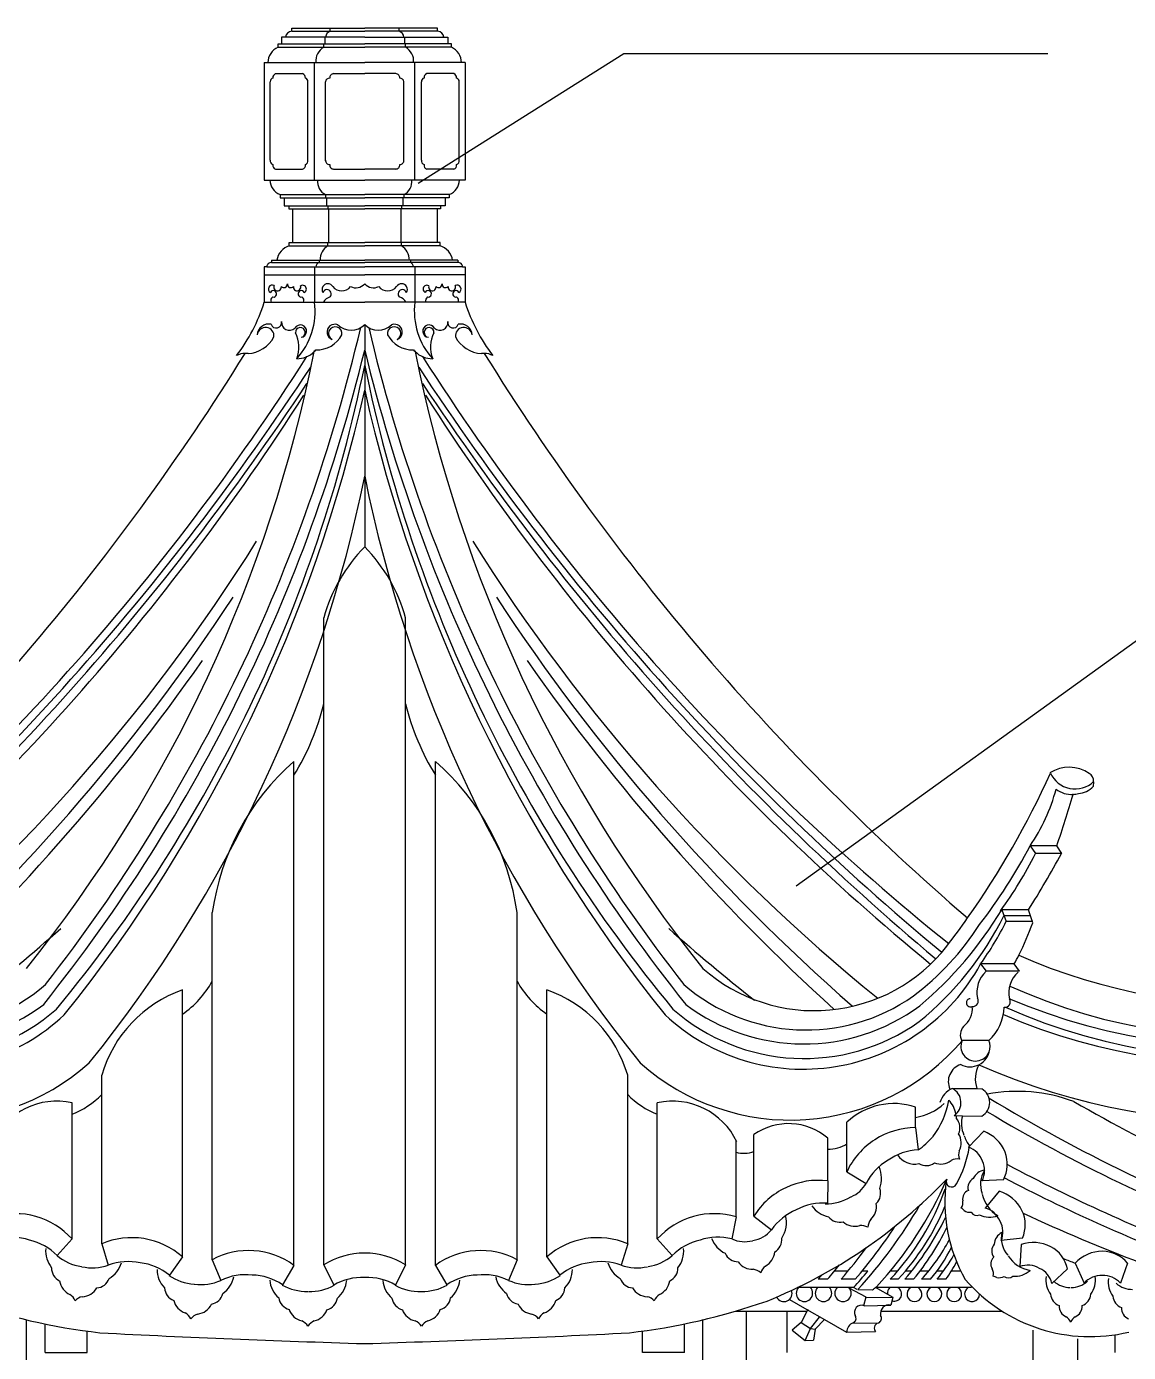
# Model space of a CAD drawing. Extents: x 1035948 to 1665131, y -158296 to 142149.
# Drawn here: x 1146255 to 1148682, y -73620 to -70702 of the extents above; entities that cross this region are included whole.
import ezdxf

# ---------------------------------------------------------------- set-up
doc = ezdxf.new("R2010")
doc.units = 0
doc.header["$LTSCALE"] = 200
doc.header["$MEASUREMENT"] = 0
doc.layers.get('0').update_dxf_attribs({"linetype": 'CONTINUOUS'})
for name, color, linetype in [('AXIS', 3, 'CONTINUOUS'), ('LL', 11, 'CONTINUOUS'), ('ROOF', 4, 'CONTINUOUS'), ('STAIR', 2, 'CONTINUOUS'), ('WALL1', 2, 'CONTINUOUS'), ('WINDOW', 2, 'CONTINUOUS')]:
    doc.layers.add(name, color=color, linetype=linetype)

msp = doc.modelspace()

# ---------------------------------------------------------------- linework, layer by layer
at = {"color": 6}
for p, q in [((1146839.41915, -70712.01976), (1147000.07429, -70712.01976)), ((1147160.72942, -70712.01976), (1147000.07429, -70712.01976)), ((1146809.23822, -70747.18589), (1147000.07429, -70747.18589)), ((1146912.50986, -70725.42216), (1146825.7725, -70725.42216)), ((1147000.07429, -70725.42216), (1146913.9392, -70725.42216)), ((1147000.07429, -70725.42216), (1147086.20938, -70725.42216)), ((1147190.91036, -70747.18589), (1147000.07429, -70747.18589)), ((1147087.63872, -70725.42216), (1147174.37608, -70725.42216)), ((1146803.85628, -70805.4062), (1146863.39842, -70805.4062)), ((1146931.60104, -70805.4062), (1147000.07429, -70805.4062)), ((1147068.54754, -70805.4062), (1147000.07429, -70805.4062)), ((1147196.2923, -70805.4062), (1147136.75016, -70805.4062)), ((1146792.04736, -70995.50702), (1146792.04736, -70823.31957)), ((1146875.20734, -70995.50702), (1146875.20734, -70823.31957)), ((1146913.86577, -70997.44647), (1146913.86577, -70823.31957)), ((1147086.28281, -70997.44647), (1147086.28281, -70823.31957)), ((1147124.94124, -70995.50702), (1147124.94124, -70823.31957)), ((1147208.10122, -70995.50702), (1147208.10122, -70823.31957)), ((1146803.85628, -71015.35984), (1146863.39842, -71015.35984)), ((1146931.60104, -71015.35984), (1147000.07429, -71015.35984)), ((1147068.54754, -71015.35984), (1147000.07429, -71015.35984)), ((1147196.2923, -71015.35984), (1147136.75016, -71015.35984)), ((1146813.76853, -71071.42574), (1146914.04497, -71071.42574)), ((1146832.88651, -71096.3393), (1146916.00007, -71096.3393)), ((1146914.04497, -71071.42574), (1147000.07429, -71071.42574)), ((1146919.09999, -71096.3393), (1147000.07429, -71096.3393)), ((1147086.10361, -71071.42574), (1147000.07429, -71071.42574)), ((1147081.04858, -71096.3393), (1147000.07429, -71096.3393)), ((1147167.26206, -71096.3393), (1147084.14851, -71096.3393)), ((1147186.38005, -71071.42574), (1147086.10361, -71071.42574)), ((1146834.05724, -71184.19794), (1146919.20269, -71184.19794)), ((1146919.20269, -71184.19794), (1147000.07429, -71184.19794)), ((1147080.94588, -71184.19794), (1147000.07429, -71184.19794)), ((1147166.09134, -71184.19794), (1147080.94588, -71184.19794)), ((1146795.05805, -71221.05017), (1147000.07429, -71221.05017)), ((1147205.09052, -71221.05017), (1147000.07429, -71221.05017)), ((1146779.05729, -71248.36383), (1147000.07429, -71248.36383)), ((1147221.09129, -71248.36383), (1147000.07429, -71248.36383)), ((1147000.07429, -71357.38448), (1147000.07429, -71847.03911)), ((1147000.07429, -71357.38448), (1147000.07429, -71847.03911)), ((1147000.07429, -71357.38448), (1147000.07429, -71847.03911)), ((1147000.07429, -71357.38448), (1147000.07429, -71847.03911))]:
    msp.add_line(p, q, dxfattribs=at)
at = {"color": 7}
for p, q in [((1146816.79946, -70740.08851), (1146910.33805, -70740.08851)), ((1146912.50986, -70740.08851), (1147000.07429, -70740.08851)), ((1147087.63872, -70740.08851), (1147000.07429, -70740.08851)), ((1147183.34912, -70740.08851), (1147089.81053, -70740.08851)), ((1146786.86658, -70781.10622), (1146889.56579, -70781.10622)), ((1146892.63257, -70781.10622), (1147000.07429, -70781.10622)), ((1147107.51601, -70781.10622), (1147000.07429, -70781.10622)), ((1147213.282, -70781.10622), (1147110.58279, -70781.10622)), ((1146784.59777, -71230.65224), (1146889.56579, -71230.65224)), ((1146892.71891, -71230.65224), (1147000.07429, -71230.65224)), ((1147107.42966, -71230.65224), (1147000.07429, -71230.65224)), ((1147215.55081, -71230.65224), (1147110.58279, -71230.65224))]:
    msp.add_line(p, q, dxfattribs=at)
for p, q in [((1147117.71184, -71046.44939), (1147570.49834, -70761.03821)), ((1147570.49834, -70761.03821), (1148503.93486, -70761.03821)), ((1146791.39688, -71039.65982), (1146889.56579, -71039.65982)), ((1146896.33938, -71039.65982), (1147000.07429, -71039.65982)), ((1147103.8092, -71039.65982), (1147000.07429, -71039.65982)), ((1147208.75169, -71039.65982), (1147110.58279, -71039.65982)), ((1146822.8794, -71078.52312), (1146914.04497, -71078.52312)), ((1146847.92565, -71078.52312), (1146914.04497, -71078.52312)), ((1146916.00007, -71078.52312), (1147000.07429, -71078.52312)), ((1146916.00007, -71078.52312), (1147000.07429, -71078.52312)), ((1147084.14851, -71078.52312), (1147000.07429, -71078.52312)), ((1147084.14851, -71078.52312), (1147000.07429, -71078.52312)), ((1147152.22293, -71078.52312), (1147086.10361, -71078.52312)), ((1147177.26918, -71078.52312), (1147086.10361, -71078.52312)), ((1146840.74441, -71102.8231), (1146919.09999, -71102.8231)), ((1146920.3883, -71102.8231), (1147000.07429, -71102.8231)), ((1147079.76028, -71102.8231), (1147000.07429, -71102.8231)), ((1147159.40417, -71102.8231), (1147081.04858, -71102.8231)), ((1146840.74441, -71177.10056), (1146919.20269, -71177.10056)), ((1146920.3883, -71177.10056), (1147000.07429, -71177.10056)), ((1147079.76028, -71177.10056), (1147000.07429, -71177.10056)), ((1147159.40417, -71177.10056), (1147080.94588, -71177.10056)), ((1146806.41397, -71215.96386), (1146899.52783, -71215.96386)), ((1146901.66443, -71215.96386), (1147000.07429, -71215.96386)), ((1147098.48415, -71215.96386), (1147000.07429, -71215.96386)), ((1147193.73461, -71215.96386), (1147100.62075, -71215.96386)), ((1146779.05729, -71308.61681), (1147000.07429, -71308.61681)), ((1147221.09129, -71308.61681), (1147000.07429, -71308.61681)), ((1147950.44985, -72593.38881), (1149173.12631, -71711.3228)), ((1146910.07435, -73427.64304), (1146910.07435, -72003.21664)), ((1147090.07422, -73427.64304), (1147090.07422, -72003.21664)), ((1146844.13784, -73428.59564), (1146844.13784, -72319.423)), ((1147156.01074, -73428.59564), (1147156.01074, -72319.423)), ((1146664.57007, -73416.13082), (1146664.57007, -72651.95719)), ((1147335.5785, -73416.13082), (1147335.5785, -72651.95719)), ((1148356.25017, -72765.09368), (1148368.18596, -72781.28163)), ((1146598.73394, -73409.93503), (1146598.73394, -72822.30226)), ((1147401.41464, -73409.93503), (1147401.41464, -72822.30226)), ((1146421.02375, -73381.31617), (1146421.02375, -73010.11141)), ((1147579.12483, -73381.31617), (1147579.12483, -73010.11141)), ((1146355.77435, -73370.53545), (1146355.77435, -73070.71728)), ((1147644.37422, -73370.53545), (1147644.37422, -73070.71728)), ((1148213.15285, -73125.40585), (1148213.15285, -73080.07943)), ((1148061.68469, -73222.65475), (1148061.68469, -73113.52688)), ((1147857.18366, -73320.00339), (1147857.18366, -73140.86279)), ((1148213.15285, -73125.40585), (1148218.66152, -73174.4439)), ((1148363.14931, -73133.19693), (1148329.61269, -73168.23703)), ((1147817.68739, -73321.92989), (1147817.68739, -73152.89364)), ((1148019.73709, -73242.69664), (1148019.73709, -73148.83445)), ((1148061.68469, -73222.65475), (1148103.98063, -73248.07384)), ((1148019.73709, -73242.69664), (1148018.99813, -73292.03759)), ((1148406.60702, -73240.44253), (1148359.62371, -73242.2987)), ((1148397.22269, -73264.99782), (1148366.32054, -73302.38192)), ((1147817.68739, -73321.92989), (1147808.5875, -73370.43007)), ((1147857.18366, -73320.00339), (1147895.92426, -73350.56876)), ((1146355.77435, -73370.53545), (1146322.78145, -73407.23074)), ((1147644.37422, -73370.53545), (1147677.36713, -73407.23074)), ((1148448.35749, -73368.80255), (1148401.63322, -73374.0674)), ((1146421.02375, -73381.31617), (1146435.57002, -73428.46998)), ((1147579.12483, -73381.31617), (1147564.57856, -73428.46998)), ((1148445.2414, -73382.92657), (1148442.45065, -73431.34893)), ((1146598.73394, -73409.93503), (1146570.11951, -73450.13814)), ((1146664.57007, -73416.13082), (1146683.31234, -73461.77951)), ((1146844.13784, -73428.59564), (1146819.26825, -73471.21699)), ((1146910.07435, -73427.64304), (1146931.93275, -73471.88427)), ((1147090.07422, -73427.64304), (1147068.21583, -73471.88427)), ((1147156.01074, -73428.59564), (1147180.88033, -73471.21699)), ((1147335.5785, -73416.13082), (1147316.83624, -73461.77951)), ((1147401.41464, -73409.93503), (1147430.02907, -73450.13814)), ((1148564.19518, -73423.52849), (1148584.0755, -73467.76972)), ((1148679.91117, -73423.52849), (1148663.98666, -73467.76972)), ((1148019.00897, -73459.30364), (1147998.45476, -73459.30364)), ((1148064.32999, -73441.18039), (1148034.433, -73441.18039)), ((1148079.73733, -73459.30364), (1148048.90596, -73459.30364)), ((1148108.24472, -73441.18039), (1148095.16136, -73441.18039)), ((1148174.78179, -73459.30364), (1148157.12328, -73459.30364)), ((1148172.54731, -73441.18039), (1148157.40058, -73441.18039)), ((1148208.7247, -73459.30364), (1148189.47614, -73459.30364)), ((1148204.52615, -73441.18039), (1148190.76459, -73441.18039)), ((1148241.82064, -73441.18039), (1148223.01571, -73441.18039)), ((1148245.64517, -73459.30364), (1148226.39661, -73459.30364)), ((1148274.34372, -73441.18039), (1148260.21434, -73441.18039)), ((1148279.66993, -73459.30364), (1148260.42137, -73459.30364)), ((1148312.55462, -73441.18039), (1148292.03337, -73441.18039)), ((1148547.88662, -73436.35081), (1148513.3354, -73468.24265)), ((1148076.58153, -73477.45305), (1147952.90998, -73477.45305)), ((1148336.34627, -73477.45305), (1148124.59638, -73477.45305)), ((1146255.7451, -73779.52956), (1146255.7451, -73548.08614)), ((1147744.40348, -73779.52956), (1147744.40348, -73548.08614)), ((1147816.03088, -73529.52974), (1147973.6478, -73529.52974)), ((1147840.07368, -73530.9426), (1147840.07368, -74256.25922)), ((1147930.58488, -73620.35759), (1147930.58488, -73529.52974)), ((1148136.39047, -73529.52974), (1148403.70539, -73529.52974)), ((1146296.26282, -73620.35759), (1146296.26282, -73557.45756)), ((1146388.6388, -73620.35759), (1146388.6388, -73573.32682)), ((1147611.50978, -73620.35759), (1147611.50978, -73573.32682)), ((1147703.88576, -73620.35759), (1147703.88576, -73557.45756)), ((1148471.05052, -73571.09765), (1148471.05052, -73779.52956)), ((1148569.89201, -73589.96383), (1148569.89201, -73779.52956)), ((1148652.49765, -73620.35759), (1148652.49765, -73581.68758)), ((1146296.26282, -73620.35759), (1146388.6388, -73620.35759)), ((1147703.88576, -73620.35759), (1147611.50978, -73620.35759))]:
    msp.add_line(p, q)
at = {"color": 6}
for centre, radius, start, end in [((1146806.70163, -70813.88457), 8.94309, 108.55179768, 187.73501545), ((1146860.55307, -70813.88457), 8.94309, 352.26498455, 71.44820232), ((1146931.7628, -70814.25601), 8.85129, 91.04719427, 185.39508037), ((1147068.38578, -70814.25601), 8.85129, 354.60491963, 88.95280573), ((1147139.59551, -70813.88457), 8.94309, 108.55179768, 187.73501545), ((1147193.44695, -70813.88457), 8.94309, 352.26498455, 71.44820232), ((1146800.19711, -70822.90088), 8.1605, 106.78936906, 182.94094804), ((1146867.05759, -70822.90088), 8.1605, 357.05905196, 73.21063094), ((1146923.01581, -70824.28929), 9.20129, 90.4053369, 173.95035791), ((1147077.13276, -70824.28929), 9.20129, 6.04964209, 89.5946631), ((1147133.09099, -70822.90088), 8.1605, 106.78936906, 182.94094804), ((1147199.95147, -70822.90088), 8.1605, 357.05905196, 73.21063094), ((1146801.0108, -70997.13698), 9.11044, 169.69366607, 249.63189773), ((1146806.31261, -71007.1232), 8.5951, 170.3188283, 253.39435856), ((1146860.94209, -71007.1232), 8.5951, 286.60564144, 9.6811717), ((1146866.24389, -70997.13698), 9.11044, 290.36810227, 10.30633393), ((1146923.01581, -70996.47675), 9.20129, 173.95035803, 269.5946631), ((1146931.7628, -71006.51003), 8.85129, 174.60491963, 268.95280573), ((1147068.38578, -71006.51003), 8.85129, 271.04719427, 5.39508037), ((1147077.13276, -70996.47675), 9.20129, 270.4053369, 6.04964197), ((1147133.90469, -70997.13698), 9.11044, 169.69366607, 249.63189773), ((1147139.20649, -71007.1232), 8.5951, 170.3188283, 253.39435856), ((1147193.83597, -71007.1232), 8.5951, 286.60564144, 9.6811717), ((1147199.13777, -70997.13698), 9.11044, 290.36810227, 10.30633393), ((1146796.63262, -71279.37013), 8.67395, 63.34276932, 243.21693418), ((1146808.17745, -71274.99544), 8.36529, 156.18875599, 5.05052709), ((1146821.97809, -71268.7077), 7.79192, 225.43401393, 4.52853193), ((1146837.51328, -71268.7077), 7.79192, 175.47146807, 314.56598607), ((1146851.20117, -71275.09453), 8.26241, 174.19610399, 19.9620523), ((1146863.22971, -71279.50313), 8.39244, 294.93105857, 120.5242318), ((1146918.78423, -71280.33168), 12.64694, 28.69644835, 212.42833474), ((1146949.43446, -71257.66662), 25.64701, 220.31218894, 319.68781106), ((1146980.20729, -71249.37295), 27.29687, 245.73881064, 316.70331583), ((1147019.94129, -71249.37295), 27.29687, 223.29668417, 294.26118936), ((1147050.71412, -71257.66662), 25.64701, 220.31218894, 319.68781106), ((1147081.36435, -71280.33168), 12.64694, 327.57166526, 151.30355165), ((1147136.91887, -71279.50313), 8.39244, 59.4757682, 245.06894143), ((1147148.94741, -71275.09453), 8.26241, 160.0379477, 5.80389601), ((1147162.63529, -71268.7077), 7.79192, 225.43401393, 4.52853193), ((1147178.17049, -71268.7077), 7.79192, 175.47146807, 314.56598607), ((1147191.97113, -71274.99544), 8.36529, 174.94947291, 23.81124401), ((1147203.51595, -71279.37013), 8.67395, 296.78306582, 116.65723068), ((1146799.1516, -71290.07401), 7.07659, 258.22100533, 155.26968338), ((1146802.5009, -71304.90525), 9.24389, 121.23851879, 203.67284935), ((1146860.33977, -71290.07401), 7.07659, 24.73031662, 281.77899467), ((1146856.99047, -71304.90525), 9.24389, 336.32715065, 58.76148121), ((1146917.05812, -71290.40381), 9.53442, 316.21176009, 159.81241636), ((1146927.75228, -71316.65042), 20.01506, 100.97724072, 156.33561073), ((1147083.09046, -71290.40381), 9.53442, 20.18758364, 223.78823991), ((1147072.39629, -71316.65042), 20.01506, 23.66438927, 79.02275928), ((1147139.8088, -71290.07401), 7.07659, 258.22100533, 155.26968338), ((1147143.15811, -71304.90525), 9.24389, 121.23851879, 203.67284935), ((1147200.99698, -71290.07401), 7.07659, 24.73031662, 281.77899467), ((1147197.64767, -71304.90525), 9.24389, 336.32715065, 58.76148121), ((1146788.67798, -71381.8492), 25.30528, 77.9711254, 177.05098007), ((1146805.32726, -71353.37516), 11.96971, 198.12864571, 10.75559152), ((1146834.39361, -71353.08167), 17.41534, 173.60320995, 313.77478874), ((1146858.47813, -71372.14853), 13.67527, 275.75708476, 151.65917584), ((1146934.46611, -71374.31488), 17.31911, 68.36280974, 250.0670116), ((1146935.25738, -71377.2932), 14.89324, 347.37931616, 243.28322248), ((1146970.04406, -71327.95126), 42.04913, 226.03384676, 315.5752307), ((1147030.10452, -71327.95126), 42.04913, 224.4247693, 313.96615324), ((1147064.8912, -71377.2932), 14.89324, 296.71677752, 192.62068384), ((1147065.68247, -71374.31488), 17.31911, 289.9329884, 111.63719026), ((1147141.67045, -71372.14853), 13.67527, 28.34082416, 264.24291524), ((1147165.75497, -71353.08167), 17.41534, 226.22521126, 6.39679005), ((1147194.82132, -71353.37516), 11.96971, 169.24440848, 341.87135429), ((1147211.47059, -71381.8492), 25.30528, 2.94901993, 102.0288746), ((1146739.18185, -71352.21882), 69.34116, 273.2577597, 331.77416575), ((1146781.84098, -71382.78837), 18.57049, 353.11795466, 173.06874453), ((1146858.36201, -71375.03414), 10.82345, 277.90146565, 183.55786894), ((1146784.30309, -71407.55446), 70.82161, 338.95051446, 26.72460091), ((1146894.93061, -71351.05849), 62.28344, 267.97290799, 331.74076808), ((1147105.21797, -71351.05849), 62.28344, 208.25923192, 272.02709201), ((1147141.78657, -71375.03414), 10.82345, 356.44213106, 262.09853435), ((1147215.84548, -71407.55446), 70.82161, 153.27539909, 201.04948554), ((1147218.3076, -71382.78837), 18.57049, 6.93125547, 186.88204534), ((1147260.96673, -71352.21882), 69.34116, 208.22583425, 266.7422403)]:
    msp.add_arc(centre, radius, start, end, dxfattribs=at)
for centre, radius, start, end in [((1146737.46292, -71461.34167), 40.29318, 81.92572425, 91.08586772), ((1147262.68566, -71461.34167), 40.29318, 88.91413228, 98.07427575), ((1147254.70226, -72097.79353), 357.36981, 135.43914068, 164.65401538), ((1146745.44632, -72097.79353), 357.36981, 15.34598462, 44.56085932), ((1143002.55809, -69520.47485), 4437.12723, 311.21344506, 326.67712472), ((1150997.59049, -69520.47485), 4437.12723, 213.32287528, 228.78655494), ((1142914.93819, -69495.64842), 4545.68506, 312.16088301, 325.09082814), ((1151085.21039, -69495.64842), 4545.68506, 214.90917186, 227.83911699), ((1146372.09304, -72059.3789), 554.29724, 328.38716105, 346.06383541), ((1147628.05553, -72059.3789), 554.29724, 193.93616459, 211.61283895), ((1147201.49218, -72727.14379), 542.16083, 131.23353724, 172.02855786), ((1146798.6564, -72727.14379), 542.16083, 7.97144214, 48.76646276), ((1147664.03971, -72197.4859), 864.40491, 310.24850449, 328.73566331), ((1147784.86262, -72351.51602), 694.41576, 308.91740193, 333.73054942), ((1143789.17263, -69833.41393), 3821.36327, 307.99947978, 311.68997919), ((1150210.97595, -69833.41393), 3821.36327, 228.31002081, 232.00052022), ((1147841.31763, -72349.23064), 609.21223, 307.02033325, 327.3176664), ((1148411.97333, -72827.90839), 63.96396, 133.20126128, 191.32160454), ((1146475.21659, -72697.84813), 216.60089, 304.76788569, 330.95097583), ((1147524.93199, -72697.84813), 216.60089, 209.04902417, 235.23211431), ((1146691.434, -73087.99933), 281.40404, 109.23356221, 163.9316896), ((1147308.71458, -73087.99933), 281.40404, 16.0683104, 70.76643779), ((1148333.80445, -72850.50655), 8.9563, 92.92278153, 296.03604101), ((1148339.17418, -72846.7584), 11.88294, 263.04702755, 31.97653282), ((1148290.35291, -72864.02405), 47.69749, 305.88441495, 6.5853546), ((1148340.31901, -72921.23875), 28.79596, 139.84279769, 207.80861327), ((1146288.55725, -72923.57802), 184.93908, 291.3125556, 315.74745804), ((1147711.59133, -72923.57802), 184.93908, 224.25254196, 248.6874444), ((1148436.57871, -73405.13494), 359.55554, 69.67785259, 100.50762347), ((1146322.16804, -73223.69055), 156.62122, 77.60966296, 154.65666937), ((1147677.98054, -73223.69055), 156.62122, 25.34333063, 102.39033704), ((1148165.61151, -73224.47511), 152.0207, 71.77620443, 133.12842438), ((1148196.56138, -72989.01322), 114.95623, 278.29840207, 313.65002603), ((1148242.71026, -73106.83922), 60.31385, 10.76367688, 44.14503663), ((1150352.32949, -69790.35831), 3821.36327, 238.840389, 249.21915295), ((1150461.6978, -69752.5593), 3821.36327, 240.18050693, 249.21915295), ((1148242.71026, -73106.83922), 60.31385, 1.50830551, 7.49967186), ((1148278.76918, -73126.04131), 31.92959, 335.73032662, 40.62532401), ((1150323.2416, -69805.36728), 3821.36327, 239.26168518, 249.21915295), ((1147933.38249, -73248.39389), 131.79225, 49.06269884, 125.32220102), ((1148213.94209, -73293.21772), 167.81372, 90.26946507, 122.70216258), ((1148275.27254, -73158.85031), 38.08593, 332.66793559, 31.12155284), ((1148332.20675, -73211.62267), 84.30918, 22.55740992, 68.4684849), ((1148022.36467, -73102.20287), 70.57762, 267.8664012, 303.85667755), ((1148213.94209, -73293.21772), 167.81372, 122.70216258, 155.13486009), ((1148312.88675, -73215.13458), 49.79094, 18.29657269, 70.37129776), ((1147834.84793, -73123.15214), 58.84835, 253.0458581, 292.30563451), ((1148214.39381, -73304.88883), 124.17332, 119.96701248, 152.77114087), ((1148224.36624, -73298.48611), 124.17332, 92.63318429, 125.43731268), ((1148210.44422, -73161.92941), 43.84456, 212.43862339, 283.09276034), ((1148268.01126, -73167.58407), 38.08593, 249.39797392, 307.85159116), ((1148305.2444, -73225.49892), 31.10245, 82.14534107, 116.46928332), ((1148339.01167, -73184.88412), 31.10245, 164.05024344, 198.37418568), ((1148317.11279, -73220.36452), 47.83604, 332.70780646, 25.85502928), ((1148341.52326, -73206.08321), 73.5966, 332.1693232, 21.35704148), ((1148070.58723, -73237.53746), 67.28341, 341.35829707, 22.37041376), ((1148236.39207, -73177.01191), 31.92959, 239.89420274, 304.78920014), ((1148368.09084, -73249.49125), 30.38272, 96.24263155, 156.66729006), ((1150210.97595, -69833.41393), 3821.36327, 241.9688198, 249.21915295), ((1147999.29159, -73409.26022), 167.81372, 115.43470922, 147.86740674), ((1147999.29159, -73409.26022), 167.81372, 83.00201171, 115.43470922), ((1148104.21663, -73269.6294), 31.92959, 314.46524, 19.36023739), ((1147735.20818, -73065.67709), 577.02185, 316.98661219, 340.32941808), ((1148351.21504, -73257.49516), 22.86907, 118.81423149, 195.92032207), ((1150180.5398, -69850.21777), 3821.36327, 242.37701753, 249.21915295), ((1148291.73486, -73288.94301), 25.65494, 328.20865893, 6.03178294), ((1148335.85633, -73281.73125), 19.14869, 110.2675746, 193.64086892), ((1148372.05994, -73345.46442), 84.30918, 26.72392012, 72.6349951), ((1146230.87098, -73482.6095), 167.81372, 74.33388303, 106.76658054), ((1147769.2776, -73482.6095), 167.81372, 73.23341946, 105.66611697), ((1147998.26327, -73420.89472), 124.17332, 112.69955912, 145.50368752), ((1148008.96554, -73415.80496), 124.17332, 85.36573093, 118.16985932), ((1148034.09641, -73262.75325), 60.31385, 215.1094035, 257.74613463), ((1147324.53436, -72778.6896), 1036.22558, 317.27473682, 330.01202885), ((1148089.05878, -73298.93634), 38.08593, 311.40284897, 9.85646622), ((1147772.05806, -73088.03448), 547.74738, 317.32718245, 337.32771427), ((1148303.19852, -73320.28761), 20.61146, 36.66655748, 59.88244797), ((1148332.71903, -73287.44248), 24.29894, 237.69062924, 277.07984919), ((1148348.19879, -73304.34019), 14.42019, 210.02693853, 293.55393557), ((1148375.80985, -73272.10215), 50.43492, 244.32897529, 291.00841255), ((1148353.04615, -73350.37075), 49.79094, 22.46308289, 74.53780796), ((1148380.94936, -73339.26272), 73.5966, 336.3358334, 25.52355168), ((1150064.8238, -69850.21777), 3821.36327, 245.00123929, 249.21915295), ((1146230.87098, -73482.6095), 167.81372, 41.90118551, 74.33388303), ((1147769.2776, -73482.6095), 167.81372, 105.66611697, 138.09881449), ((1147868.31618, -73335.02921), 60.31385, 326.21869045, 15.55126638), ((1148046.23868, -73301.76006), 31.92959, 218.62911612, 283.52411352), ((1148079.12431, -73304.4419), 38.08593, 228.1328873, 286.58650454), ((1147298.37443, -72778.6896), 1036.22558, 318.94217753, 327.01950756), ((1148092.81758, -73371.9173), 31.10245, 60.88025445, 95.20419669), ((1148139.01603, -73346.31469), 31.10245, 142.78515682, 177.10909906), ((1147715.95242, -73050.767), 625.4014, 319.21373668, 334.19703611), ((1147763.94527, -73093.87874), 575.64234, 320.59392659, 334.12846128), ((1148357.64102, -73355.27982), 47.83604, 336.87431666, 30.02153947), ((1146222.44773, -73490.70072), 124.17332, 71.59873293, 104.40286132), ((1146233.8584, -73493.90083), 124.17332, 44.26490473, 77.06903313), ((1146487.35921, -73535.46237), 167.81372, 80.85150332, 113.28420083), ((1146487.35921, -73535.46237), 167.81372, 48.4188058, 80.85150332), ((1147512.78937, -73535.46237), 167.81372, 99.14849668, 131.5811942), ((1147512.78937, -73535.46237), 167.81372, 66.71579917, 99.14849668), ((1147766.29017, -73493.90083), 124.17332, 102.93096687, 135.73509527), ((1147777.70085, -73490.70072), 124.17332, 75.59713868, 108.40126707), ((1147820.29203, -73347.87043), 60.31385, 201.08487507, 243.72160619), ((1147886.65576, -73371.53436), 31.92959, 300.44071156, 5.33570896), ((1147895.47626, -73162.43328), 444.56753, 318.10455544, 331.85041842), ((1148416.52791, -73383.60061), 30.38272, 116.87357359, 177.29823209), ((1146357.89989, -73396.52024), 60.31385, 175.45023164, 218.08696276), ((1146744.54562, -73563.66169), 167.81372, 86.02914284, 118.46184035), ((1146744.54562, -73563.66169), 167.81372, 53.59644533, 86.02914284), ((1147000.07429, -73569.28151), 167.81372, 90, 122.43269751), ((1147000.07429, -73569.28151), 167.81372, 57.56730249, 90), ((1147255.60295, -73563.66169), 167.81372, 93.97085716, 126.40355467), ((1147255.60295, -73563.66169), 167.81372, 61.53815965, 93.97085716), ((1147642.24869, -73396.52024), 60.31385, 321.91303724, 4.54976836), ((1147822.61957, -73388.65705), 31.92959, 204.60458769, 269.49958508), ((1147864.84758, -73396.2944), 38.08593, 297.37832054, 355.83193778), ((1147267.54306, -72778.6896), 1036.22558, 318.94217753, 323.89123737), ((1147991.34204, -73239.95324), 335.83431, 319.22042716, 333.60179754), ((1147937.71761, -73196.99217), 415.8666, 320.8938803, 329.90380097), ((1148403.55452, -73397.03736), 22.86907, 139.44517353, 216.55126411), ((1148472.57015, -73462.68355), 84.30918, 63.00296229, 108.91403726), ((1148476.06664, -73452.42406), 73.5966, 12.61487557, 61.80259385), ((1148625.25953, -73481.65923), 84.30918, 90.49879829, 136.40987326), ((1148623.62443, -73470.94432), 73.5966, 40.11071156, 89.29842984), ((1146342.35277, -73434.29924), 31.92959, 178.96994426, 243.86494165), ((1146479.90882, -73544.45741), 124.17332, 78.11635322, 110.92048161), ((1146406.75259, -73405.7197), 60.31385, 300.58404702, 343.22077815), ((1146491.60899, -73546.34163), 124.17332, 50.78252502, 83.58665342), ((1147508.53959, -73546.34163), 124.17332, 96.41334658, 129.21747498), ((1147520.23975, -73544.45741), 124.17332, 69.07951839, 101.88364678), ((1147593.39599, -73405.7197), 60.31385, 196.77922185, 239.41595298), ((1147657.79581, -73434.29924), 31.92959, 296.13505835, 1.03005574), ((1147853.87503, -73399.22836), 38.08593, 214.10835887, 272.56197611), ((1147901.83417, -73454.36701), 31.10245, 128.76062839, 163.08457063), ((1147237.64607, -72778.6896), 1036.22558, 318.94217753, 321.24603893), ((1148078.31494, -73308.66327), 251.4684, 323.19861434, 333.51439805), ((1148397.72029, -73425.13078), 19.14869, 130.89851664, 214.27181096), ((1148460.14545, -73477.88958), 49.79094, 58.74212505, 110.81685013), ((1149919.99365, -69850.76657), 3821.36327, 248.809357, 249.21915295), ((1146365.95832, -73457.35212), 38.08593, 188.47371543, 246.92733268), ((1146407.49376, -73446.56596), 31.92959, 274.80606813, 339.70106553), ((1146603.07586, -73436.9694), 60.31385, 180.62787116, 223.26460229), ((1146737.93739, -73573.29237), 124.17332, 83.29399274, 116.09812113), ((1146652.55941, -73441.72266), 60.31385, 305.76168655, 348.39841767), ((1146749.75985, -73574.11304), 124.17332, 55.96016455, 88.76429294), ((1146850.84424, -73455.04924), 60.31385, 185.7816081, 228.41833922), ((1146994.14883, -73579.34669), 124.17332, 87.2648499, 120.06897829), ((1146900.55472, -73455.33826), 60.31385, 310.91542348, 353.55215461), ((1147005.99975, -73579.34669), 124.17332, 59.93102171, 92.7351501), ((1147099.59385, -73455.33826), 60.31385, 186.44784539, 229.08457652), ((1147250.38873, -73574.11304), 124.17332, 91.23570706, 124.03983545), ((1147149.30434, -73455.04924), 60.31385, 311.58166078, 354.2183919), ((1147262.21119, -73573.29237), 124.17332, 63.90187887, 96.70600726), ((1147347.58916, -73441.72266), 60.31385, 191.60158233, 234.23831345), ((1147397.07272, -73436.9694), 60.31385, 316.73539771, 359.37212884), ((1147592.65482, -73446.56596), 31.92959, 200.29893447, 265.19393187), ((1147634.19026, -73457.35212), 38.08593, 293.07266732, 351.52628457), ((1147850.80834, -73468.01085), 31.10245, 46.85572602, 81.17966826), ((1147217.09186, -72778.6896), 1036.22558, 318.94217753, 319.63347478), ((1147315.09711, -72774.33684), 1036.22558, 317.27473682, 319.94435642), ((1148358.9694, -73447.42612), 25.65494, 348.83960097, 26.66272498), ((1148380.74206, -73472.72138), 20.61146, 57.29749952, 80.51339001), ((1148396.79652, -73431.58116), 24.29894, 258.32157128, 297.71079123), ((1148417.23742, -73441.94096), 14.42019, 230.65788056, 314.1848776), ((1148431.71878, -73402.04168), 50.43492, 264.95991732, 311.63935459), ((1148466.75436, -73479.12813), 47.83604, 13.15335882, 66.30058164), ((1148550.53981, -73461.39228), 50.43492, 170.48813128, 217.16756855), ((1148621.25865, -73500.88393), 49.79094, 86.23796105, 138.31268612), ((1148558.58736, -73461.39228), 50.43492, 322.83243145, 9.51186872), ((1148627.69287, -73498.93136), 47.83604, 40.64919482, 93.79641764), ((1148687.81521, -73465.78255), 50.43492, 170.48813128, 217.16756855), ((1146333.43604, -73518.03767), 31.10245, 21.22108259, 55.54502483), ((1146377.12017, -73459.45401), 38.08593, 271.74367711, 330.19729435), ((1146591.0015, -73475.99728), 31.92959, 184.14758378, 249.04258118), ((1146656.98369, -73482.33537), 31.92959, 279.98370766, 344.87870505), ((1147343.16488, -73482.33537), 31.92959, 195.12129495, 260.01629234), ((1147409.14708, -73475.99728), 31.92959, 290.95741882, 355.85241622), ((1147623.02841, -73459.45401), 38.08593, 209.80270565, 268.25632289), ((1147666.71254, -73518.03767), 31.10245, 124.45497517, 158.77891741), ((1147923.12482, -73490.14304), 18.08094, 206.85935381, 21.28314012), ((1147968.36402, -73490.14304), 18.08094, 135.42490279, 44.57509721), ((1148010.25217, -73490.14304), 18.08094, 135.42490279, 44.57509721), ((1148053.25727, -73490.14304), 18.08094, 135.42490279, 44.57509721), ((1148168.92069, -73490.14304), 18.08094, 135.42490279, 186.34785516), ((1148166.47042, -73491.65557), 15.74672, 250.49175405, 64.41359845), ((1148210.61115, -73491.9645), 16.47357, 118.24974543, 61.75025457), ((1148254.32395, -73491.9645), 16.47357, 118.24974543, 61.75025457), ((1148298.03664, -73491.9645), 16.47357, 118.24974543, 61.75025457), ((1148337.48477, -73491.9645), 16.47357, 118.24974543, 0.19054467), ((1148538.06532, -73490.77495), 27.73701, 182.24699009, 252.02018005), ((1148571.06185, -73490.77495), 27.73701, 287.97981995, 357.75300991), ((1146385.34221, -73527.81214), 31.10245, 103.12598496, 137.4499272), ((1146616.59111, -73496.82583), 38.08593, 193.65135496, 252.1049722), ((1146627.8971, -73497.91186), 38.08593, 276.92131663, 335.37493388), ((1146842.32451, -73495.00397), 31.92959, 189.30132072, 254.19631812), ((1146908.60929, -73495.38935), 31.92959, 285.13744459, 350.03244199), ((1147091.53929, -73495.38935), 31.92959, 189.96755801, 254.86255541), ((1147157.82407, -73495.00397), 31.92959, 285.80368188, 350.69867928), ((1147372.25148, -73497.91186), 38.08593, 204.62506612, 263.07868337), ((1147383.55746, -73496.82583), 38.08593, 287.8950278, 346.34864504), ((1147614.80637, -73527.81214), 31.10245, 42.5500728, 76.87401504), ((1148553.21359, -73519.49658), 23.8253, 174.36569215, 248.7723986), ((1148555.91357, -73519.49658), 23.8253, 291.2276014, 5.63430785), ((1148675.34072, -73495.16522), 27.73701, 182.24699009, 252.02018005), ((1148690.48899, -73523.88685), 23.8253, 174.36569215, 248.7723986), ((1146589.67804, -73560.19871), 31.10245, 26.39872211, 60.72266435), ((1146642.25449, -73565.24908), 31.10245, 108.30362448, 142.62756672), ((1146869.68166, -73513.44964), 38.08593, 198.8050919, 257.25870914), ((1146848.57008, -73578.98388), 31.10245, 31.55245905, 65.87640129), ((1146901.38765, -73579.29097), 31.10245, 113.45736142, 147.78130366), ((1146881.0395, -73513.51568), 38.08593, 282.07505357, 340.52867081), ((1147119.10908, -73513.51568), 38.08593, 199.47132919, 257.92494643), ((1147098.76093, -73579.29097), 31.10245, 32.21869634, 66.54263858), ((1147151.5785, -73578.98388), 31.10245, 114.12359871, 148.44754095), ((1147130.46691, -73513.44964), 38.08593, 282.74129086, 341.1949081), ((1147357.89408, -73565.24908), 31.10245, 37.37243328, 71.69637552), ((1147410.47054, -73560.19871), 31.10245, 119.27733565, 153.60127789), ((1148533.31642, -73561.25433), 22.56528, 19.68024314, 60.03510537), ((1148575.81075, -73561.25433), 22.56528, 119.96489463, 160.31975686)]:
    msp.add_arc(centre, radius, start, end)
at = {"color": 4}
for centre, start, end in [((1146850.02217, -71376.83662), 313.86990974, 319.50579829), ((1147150.12641, -71376.83662), 220.49420171, 226.13009026)]:
    msp.add_arc(centre, 56.15639, start, end, dxfattribs=at)
at = {"color": 7}
msp.add_arc((1147466.08981, -72638.6764), 1066.3851, 307.70151494, 308.291161, dxfattribs=at)
at = {"layer": 'AXIS', "color": 7}
for p, q in [((1148523.8248, -72504.94138), (1148465.34462, -72504.94138)), ((1148465.34462, -72504.94138), (1148476.8031, -72522.33889)), ((1148535.19426, -72522.07116), (1148476.8031, -72522.33889)), ((1148461.6149, -72646.10095), (1148402.91749, -72646.10095)), ((1148402.91749, -72646.10095), (1148412.78137, -72671.97624)), ((1148466.2583, -72658.85967), (1148407.56089, -72658.85967)), ((1148471.07093, -72671.97624), (1148412.78137, -72671.97624)), ((1148430.49821, -72765.09368), (1148356.25017, -72765.09368)), ((1148442.06185, -72781.28163), (1148368.18596, -72781.28163)), ((1148374.41319, -72933.4434), (1148313.57873, -72933.4434)), ((1148294.25603, -73039.33036), (1148348.11553, -73039.64369)), ((1148315.58017, -73039.64369), (1148315.85361, -73039.64771)), ((1148297.80262, -73098.89278), (1148316.53637, -73099.18836))]:
    msp.add_line(p, q, dxfattribs=at)
for centre, radius, start, end in [((1148114.51735, -72268.48303), 423.07484, 326.01994419, 344.67324141), ((1148556.48295, -72337.16255), 54.89644, 231.81410903, 273.60669528), ((1148556.48295, -72337.16255), 54.89644, 273.60669528, 285.86510968), ((1147401.52841, -71944.08731), 1202.60643, 322.37944594, 332.20137335), ((1147678.26134, -72121.49272), 893.50243, 323.88431648, 333.34459773), ((1148933.36015, -71634.56469), 1311.8232, 246.94089684, 309.76756944), ((1147773.09895, -72349.39401), 716.15052, 324.51680846, 333.29735582), ((1148934.63431, -71689.35836), 1282.50061, 245.91426285, 311.24867319), ((1148941.03093, -71662.4771), 1263.47339, 245.66614462, 308.46097689), ((1148939.58548, -71633.42396), 1352.56985, 246.78306247, 305.37376156), ((1146034.93318, -72550.97137), 445.82121, 208.70417346, 312.92915598), ((1147965.2154, -72550.97137), 445.82121, 227.07084402, 331.29582654), ((1146028.56278, -72498.697), 411.6794, 234.93066094, 310.78084862), ((1147971.5858, -72498.697), 411.6794, 229.21915138, 305.06933906), ((1146033.38046, -72509.59734), 431.59458, 233.65758437, 307.01890527), ((1146032.93363, -72536.84897), 436.40633, 234.42630053, 311.38167989), ((1147967.21495, -72536.84897), 436.40633, 228.61832011, 305.57369947), ((1147966.76811, -72509.59734), 431.59458, 232.98109473, 306.34241563), ((1148345.00971, -72946.60973), 32.21672, 155.87805837, 337.02891175), ((1148324.4989, -73024.27665), 39.44145, 107.70216234, 204.20323478), ((1148315.44475, -73085.59235), 51.34747, 115.01941658, 162.2553676), ((1148278.29827, -73070.16735), 34.72132, 304.17622326, 63.61471042), ((1148117.25498, -73039.14347), 170.67947, 321.51525557, 351.34366411), ((1148117.46242, -73029.93591), 176.41943, 305.00359628, 318.84229555), ((1148415.69341, -73250.38161), 59.65087, 148.58397153, 199.61202007), ((1148046.95622, -73217.5381), 64.6855, 292.01186465, 331.83159508), ((1148013.1458, -73179.68027), 113.73425, 270.37791269, 300.23761416), ((1148433.19516, -73254.91555), 75.33471, 193.22447318, 238.55185037), ((1147836.60471, -73308.85666), 67.64798, 245.53346214, 284.84559831), ((1147841.91147, -73303.51844), 71.6318, 280.35609662, 318.94100952), ((1148461.39141, -73367.66124), 59.65087, 169.21491357, 220.24296211), ((1146394.78976, -73319.19505), 113.73425, 230.71874082, 260.57844229), ((1146400.51432, -73320.27304), 113.73425, 258.09256749, 287.95226896), ((1147599.63425, -73320.27304), 113.73425, 252.04773104, 281.90743251), ((1147605.35882, -73319.19505), 113.73425, 279.42155771, 309.28125918), ((1148479.36829, -73365.73773), 75.33471, 213.85541522, 259.18279241), ((1146632.83707, -73356.63063), 113.73425, 235.89638035, 265.75608182), ((1146638.63557, -73357.18761), 113.73425, 263.27020702, 293.12990848), ((1147361.51301, -73357.18761), 113.73425, 246.87009152, 276.72979298), ((1147367.3115, -73356.63063), 113.73425, 274.24391818, 304.10361965), ((1148551.92751, -73426.39495), 50.66844, 227.07702913, 271.97371462), ((1148557.19965, -73426.39495), 50.66844, 268.02628538, 312.92297087), ((1146873.26843, -73372.36186), 113.73425, 241.05011729, 270.90981875), ((1146879.09351, -73372.39573), 113.73425, 268.42394396, 298.28364542), ((1147121.05506, -73372.39573), 113.73425, 241.71635458, 271.57605604), ((1147126.88015, -73372.36186), 113.73425, 269.09018125, 298.94988271), ((1148689.20291, -73430.78522), 50.66844, 227.07702913, 271.97371462)]:
    msp.add_arc(centre, radius, start, end, dxfattribs=at)
at = {"layer": 'LL', "color": 7}
for p, q in [((1148104.07148, -73498.42166), (1148066.9456, -73478.44407)), ((1148084.3472, -73481.63179), (1148076.58153, -73477.45305)), ((1148103.55811, -73498.27872), (1148163.471, -73499.48981))]:
    msp.add_line(p, q, dxfattribs=at)
at = {"layer": 'LL', "color": 5}
msp.add_line((1148126.88382, -73475.65217), (1148126.88382, -73475.65217), dxfattribs=at)
at = {"layer": 'LL', "color": 7}
for centre, radius, start, end in [((1148564.27386, -72319.7359), 59.97747, 204.83281893, 312.6904475), ((1143649.19124, -70923.15809), 5125.69681, 343.34820108, 343.36221626), ((1148332.72083, -72947.43159), 44.16859, 242.76283307, 296.86970638)]:
    msp.add_arc(centre, radius, start, end, dxfattribs=at)
at = {"layer": 'ROOF'}
for p, q in [((1146839.41915, -70712.01976), (1146839.41915, -70704.92238)), ((1146839.41915, -70704.92238), (1147000.07429, -70704.92238)), ((1147160.72942, -70704.92238), (1147000.07429, -70704.92238)), ((1147160.72942, -70712.01976), (1147160.72942, -70704.92238)), ((1146809.23822, -70747.18589), (1146809.23822, -70740.08851)), ((1146809.23822, -70740.08851), (1146816.79946, -70740.08851)), ((1146825.7725, -70725.42216), (1146816.79946, -70725.42216)), ((1146816.79946, -70725.42216), (1146816.79946, -70740.08851)), ((1147174.37608, -70725.42216), (1147183.34912, -70725.42216)), ((1147183.34912, -70725.42216), (1147183.34912, -70740.08851)), ((1147190.91036, -70740.08851), (1147183.34912, -70740.08851)), ((1147190.91036, -70747.18589), (1147190.91036, -70740.08851)), ((1146779.05729, -70781.10622), (1146786.86658, -70781.10622)), ((1146779.05729, -70781.10622), (1146779.05729, -71039.65982)), ((1147221.09129, -70781.10622), (1147213.282, -70781.10622)), ((1147221.09129, -70781.10622), (1147221.09129, -71039.65982)), ((1146779.05729, -71039.65982), (1146791.39688, -71039.65982)), ((1147221.09129, -71039.65982), (1147208.75169, -71039.65982)), ((1146813.76853, -71071.42574), (1146813.76853, -71078.52312)), ((1146813.76853, -71078.52312), (1146822.8794, -71078.52312)), ((1146822.8794, -71078.52312), (1146822.8794, -71096.3393)), ((1146822.8794, -71096.3393), (1146832.88651, -71096.3393)), ((1146832.88651, -71096.3393), (1146832.88651, -71102.8231)), ((1147177.26918, -71096.3393), (1147167.26206, -71096.3393)), ((1147167.26206, -71096.3393), (1147167.26206, -71102.8231)), ((1147177.26918, -71078.52312), (1147177.26918, -71096.3393)), ((1147186.38005, -71078.52312), (1147177.26918, -71078.52312)), ((1147186.38005, -71071.42574), (1147186.38005, -71078.52312)), ((1146832.88651, -71102.8231), (1146840.74441, -71102.8231)), ((1146840.74441, -71102.8231), (1146840.74441, -71177.10056)), ((1147167.26206, -71102.8231), (1147159.40417, -71102.8231)), ((1147159.40417, -71102.8231), (1147159.40417, -71177.10056)), ((1146834.05724, -71184.19794), (1146834.05724, -71177.10056)), ((1146834.05724, -71177.10056), (1146840.74441, -71177.10056)), ((1146840.74441, -71177.10056), (1146840.74441, -71177.10056)), ((1147166.09134, -71177.10056), (1147159.40417, -71177.10056)), ((1147159.40417, -71177.10056), (1147159.40417, -71177.10056)), ((1147166.09134, -71184.19794), (1147166.09134, -71177.10056)), ((1146795.05805, -71215.96386), (1146795.05805, -71221.05017)), ((1146795.05805, -71215.96386), (1146806.41397, -71215.96386)), ((1147205.09052, -71215.96386), (1147193.73461, -71215.96386)), ((1147205.09052, -71215.96386), (1147205.09052, -71221.05017)), ((1146784.59777, -71230.65224), (1146779.05729, -71230.65224)), ((1146779.05729, -71230.65224), (1146779.05729, -71308.61681)), ((1147215.55081, -71230.65224), (1147221.09129, -71230.65224)), ((1147221.09129, -71230.65224), (1147221.09129, -71308.61681)), ((1148605.0177, -72363.96841), (1148604.21275, -72374.22314)), ((1148535.19426, -72522.07116), (1148523.8248, -72504.94138)), ((1148471.07093, -72674.44999), (1148461.6149, -72646.10095))]:
    msp.add_line(p, q, dxfattribs=at)
for centre, radius, start, end in [((1145060.5631, -71633.42396), 1352.56985, 234.62623844, 234.62623844), ((1148939.58548, -71633.42396), 1352.56985, 305.37376156, 305.37376156), ((1146840.04652, -70726.30743), 14.30145, 92.51422175, 92.51422175), ((1146840.04652, -70726.30743), 14.30145, 92.51422175, 176.45107365), ((1147160.10206, -70726.30743), 14.30145, 87.48577825, 87.48577825), ((1147160.10206, -70726.30743), 14.30145, 3.54892635, 87.48577825), ((1146824.84256, -70781.8151), 37.9826, 114.25689622, 178.93061213), ((1147175.30602, -70781.8151), 37.9826, 1.06938787, 65.74310378), ((1146400.23624, -71186.26017), 398.09111, 342.0998944, 342.0998944), ((1147599.91234, -71186.26017), 398.09111, 197.9001056, 197.9001056), ((1146826.36566, -71038.79326), 34.97952, 181.41955105, 181.41955105), ((1147173.78291, -71038.79326), 34.97952, 358.58044895, 358.58044895), ((1146826.36566, -71038.79326), 34.97952, 181.41955105, 248.89188548), ((1147173.78291, -71038.79326), 34.97952, 291.10811452, 358.58044895), ((1149030.05735, -72045.04409), 953.22801, 321.1574466, 321.1574466), ((1146846.40003, -71222.84965), 40.57461, 170.22922455, 170.22922455), ((1146846.40003, -71222.84965), 40.57461, 107.71003415, 170.22922455), ((1147153.74855, -71222.84965), 40.57461, 9.77077545, 9.77077545), ((1147153.74855, -71222.84965), 40.57461, 9.77077545, 72.28996585), ((1146794.48776, -71230.92753), 9.89381, 86.69552838, 178.40557194), ((1147205.66082, -71230.92753), 9.89381, 1.59442806, 93.30447162), ((1149169.93829, -72089.75027), 791.27246, 328.7962848, 328.7962848), ((1146400.23624, -71186.26017), 398.09111, 322.95927151, 342.0998944), ((1147599.91234, -71186.26017), 398.09111, 197.9001056, 217.04072849), ((1142185.20077, -68600.72964), 5354.47275, 310.63803285, 328.21566571), ((1146737.46292, -71461.34167), 40.29318, 91.08586772, 118.89087116), ((1147262.68566, -71461.34167), 40.29318, 61.10912884, 88.91413228), ((1151814.94781, -68600.72964), 5354.47275, 211.78433429, 229.36196715), ((1146773.64148, -71565.03758), 1903.31725, 324.73579771, 335.81077218), ((1148551.1296, -72411.51579), 79.34032, 55.94243055, 122.45709929), ((1148585.6454, -72362.39743), 19.34785, 355.78051582, 59.16595045), ((1148567.66345, -72340.13839), 49.97621, 274.39149774, 316.99834915), ((1146667.23704, -71849.31693), 1968.94934, 340.55013651, 344.00250232), ((1146622.28049, -71488.09349), 2173.50693, 327.8063181, 331.59371298), ((1147858.17012, -72454.51362), 651.16773, 333.4060616, 340.25973093), ((1148970.04686, -71531.93715), 1324.56437, 246.43240414, 299.01726658)]:
    msp.add_arc(centre, radius, start, end, dxfattribs=at)
at = {"layer": 'STAIR'}
for p, q in [((1146924.28549, -70712.01976), (1146924.28549, -70704.92238)), ((1147075.86309, -70712.01976), (1147075.86309, -70704.92238)), ((1146910.33805, -70747.18589), (1146910.33805, -70740.08851)), ((1146910.33805, -70740.08851), (1146912.50986, -70740.08851)), ((1146913.9392, -70725.42216), (1146912.50986, -70725.42216)), ((1146912.50986, -70725.42216), (1146912.50986, -70740.08851)), ((1147086.20938, -70725.42216), (1147087.63872, -70725.42216)), ((1147087.63872, -70725.42216), (1147087.63872, -70740.08851)), ((1147089.81053, -70740.08851), (1147087.63872, -70740.08851)), ((1147089.81053, -70747.18589), (1147089.81053, -70740.08851)), ((1146889.56579, -70781.10622), (1146892.63257, -70781.10622)), ((1146889.56579, -71039.65982), (1146889.56579, -70781.10622)), ((1147110.58279, -70781.10622), (1147107.51601, -70781.10622)), ((1147110.58279, -71039.65982), (1147110.58279, -70781.10622)), ((1146889.56579, -71039.65982), (1146896.33938, -71039.65982)), ((1147110.58279, -71039.65982), (1147103.8092, -71039.65982)), ((1146914.04497, -71071.42574), (1146914.04497, -71078.52312)), ((1146914.04497, -71078.52312), (1146916.00007, -71078.52312)), ((1146914.04497, -71078.52312), (1146916.00007, -71078.52312)), ((1146916.00007, -71078.52312), (1146916.00007, -71096.3393)), ((1146916.00007, -71096.3393), (1146919.09999, -71096.3393)), ((1146919.09999, -71096.3393), (1146919.09999, -71102.8231)), ((1147084.14851, -71096.3393), (1147081.04858, -71096.3393)), ((1147081.04858, -71096.3393), (1147081.04858, -71102.8231)), ((1147086.10361, -71078.52312), (1147084.14851, -71078.52312)), ((1147086.10361, -71078.52312), (1147084.14851, -71078.52312)), ((1147084.14851, -71078.52312), (1147084.14851, -71096.3393)), ((1147086.10361, -71071.42574), (1147086.10361, -71078.52312)), ((1146919.09999, -71102.8231), (1146920.3883, -71102.8231)), ((1146920.3883, -71102.8231), (1146920.3883, -71177.10056)), ((1147081.04858, -71102.8231), (1147079.76028, -71102.8231)), ((1147079.76028, -71102.8231), (1147079.76028, -71177.10056)), ((1146919.20269, -71184.19794), (1146919.20269, -71177.10056)), ((1146919.20269, -71177.10056), (1146920.3883, -71177.10056)), ((1146920.3883, -71177.10056), (1146920.3883, -71177.10056)), ((1147080.94588, -71177.10056), (1147079.76028, -71177.10056)), ((1147079.76028, -71177.10056), (1147079.76028, -71177.10056)), ((1147080.94588, -71184.19794), (1147080.94588, -71177.10056)), ((1146899.52783, -71215.96386), (1146899.52783, -71221.05017)), ((1146899.52783, -71215.96386), (1146901.66443, -71215.96386)), ((1147100.62075, -71215.96386), (1147098.48415, -71215.96386)), ((1147100.62075, -71215.96386), (1147100.62075, -71221.05017)), ((1146889.56579, -71230.65224), (1146892.71891, -71230.65224)), ((1146889.56579, -71230.65224), (1146889.56579, -71308.61681)), ((1147110.58279, -71230.65224), (1147107.42966, -71230.65224)), ((1147110.58279, -71230.65224), (1147110.58279, -71308.61681)), ((1148442.06185, -72781.28163), (1148430.49821, -72765.09368)), ((1148348.11553, -73039.64369), (1148358.77249, -73040.27834)), ((1148316.53637, -73099.18836), (1148358.77249, -73099.83558)), ((1148163.471, -73499.48981), (1148125.15414, -73477.00337)), ((1147935.09208, -73503.69683), (1147973.50023, -73525.69411)), ((1148163.19455, -73499.23989), (1148158.64185, -73515.90733)), ((1147975.45509, -73525.88531), (1147961.17589, -73554.6796)), ((1147992.17158, -73568.83502), (1148012.14826, -73547.82876)), ((1148012.14826, -73547.82876), (1148060.99729, -73575.80579)), ((1147961.17589, -73554.6796), (1147941.21635, -73571.60335)), ((1147941.21635, -73571.60335), (1147970.07499, -73593.7018)), ((1147992.0609, -73569.354), (1147988.43277, -73593.60522)), ((1148061.77809, -73575.61963), (1148124.54611, -73574.44517)), ((1147970.07499, -73593.7018), (1147988.43277, -73593.60522))]:
    msp.add_line(p, q, dxfattribs=at)
for centre, radius, start, end in [((1146928.94065, -70726.30815), 15.0276, 176.62004388, 176.62004388), ((1146928.94065, -70726.30815), 15.0276, 108.04564386, 176.62004388), ((1147071.20792, -70726.30815), 15.0276, 3.37995612, 3.37995612), ((1147071.20792, -70726.30815), 15.0276, 3.37995612, 71.95435614), ((1146926.41699, -70777.1597), 34.01415, 118.21058114, 186.66278634), ((1147073.73158, -70777.1597), 34.01415, 353.33721366, 61.78941886), ((1146927.13466, -71043.31255), 31.01115, 245.03300059, 245.03300059), ((1146927.13466, -71043.31255), 31.01115, 173.23556814, 173.23556814), ((1147073.01392, -71043.31255), 31.01115, 294.96699941, 294.96699941), ((1147073.01392, -71043.31255), 31.01115, 6.76443186, 6.76443186), ((1146927.13466, -71043.31255), 31.01115, 173.23556814, 245.03300059), ((1147073.01392, -71043.31255), 31.01115, 294.96699941, 6.76443186), ((1146939.48518, -71216.12056), 37.82107, 122.43040316, 179.76260003), ((1147060.6634, -71216.12056), 37.82107, 0.23739997, 57.56959684), ((1146902.90244, -71230.6583), 10.18353, 109.35254175, 179.96590153), ((1147097.24614, -71230.6583), 10.18353, 0.03409847, 70.64745825), ((1146735.21868, -71328.3658), 155.60544, 317.74899751, 7.29148108), ((1147264.9299, -71328.3658), 155.60544, 172.70851892, 222.25100249), ((1143793.44422, -70799.35387), 3156.57664, 321.25593918, 348.7102225), ((1146850.02217, -71376.83662), 56.15639, 270.38429132, 313.86990974), ((1150206.70435, -70799.35387), 3156.57664, 191.2897775, 218.74406082), ((1147150.12641, -71376.83662), 56.15639, 226.13009026, 269.61570868), ((1146773.64148, -71565.03758), 1903.31725, 322.42761339, 324.73579771), ((1147990.29226, -72497.52504), 370.43373, 228.47913267, 321.9953521), ((1147858.17012, -72454.51362), 651.16773, 331.51304798, 333.4060616), ((1148482.37452, -72829.58353), 63.96396, 133.20126128, 191.32160454), ((1148409.57537, -72848.43354), 11.88294, 263.04702755, 31.97653282), ((1148305.58367, -72857.36542), 102.59319, 312.13637782, 358.40050009), ((1148345.00971, -72946.60973), 32.21672, 337.70274126, 24.12194163), ((1148332.72083, -72947.43159), 44.16859, 296.86970638, 351.83072744), ((1148408.27178, -73018.24319), 63.84948, 150.53029724, 199.58293978), ((1148342.56004, -73070.05696), 33.9059, 298.5653081, 61.4346919), ((1148373.62522, -73116.4826), 59.65087, 163.14657433, 204.99771446), ((1148089.60956, -73129.43389), 244.87295, 330.65975722, 350.73276913), ((1148391.47526, -73119.35382), 75.33471, 198.61016757, 217.94289292), ((1147459.71266, -72452.77584), 1137.19259, 292.01121885, 316.28196977), ((1147531.58954, -72917.91369), 815.74966, 316.8655393, 336.84360995), ((1148623.52021, -73289.03483), 346.19051, 172.16729524, 209.5045735), ((1148292.34706, -73244.05628), 11.99114, 153.47343158, 333.42697815), ((1148597.73735, -73221.24829), 364.2607, 220.85560721, 283.51968142), ((1146582.00932, -72170.90721), 1415.68815, 250.705387, 263.30588997), ((1147418.13926, -72170.90721), 1415.68815, 276.69411003, 289.294613), ((1148155.16666, -73535.21516), 19.61809, 79.79664021, 191.9394721), ((1148126.75792, -73545.44432), 11.09025, 296.4208806, 33.80717836), ((1147816.4062, -46512.05583), 27101.04349, 267.040090582, 268.273887533), ((1146183.74238, -46512.05583), 27101.04349, 271.726112467, 272.959909418), ((1148132.79623, -73566.40978), 10.83608, 102.6310988, 227.862728)]:
    msp.add_arc(centre, radius, start, end, dxfattribs=at)
at = {"layer": 'WALL1', "color": 7}
for p, q in [((1148085.76174, -73481.75171), (1148118.23544, -73482.40814)), ((1148103.55811, -73498.27872), (1148098.21854, -73517.82686)), ((1148099.80549, -73517.46424), (1148158.64185, -73515.90733)), ((1148103.55811, -73498.27872), (1148163.471, -73499.48981)), ((1147973.50023, -73525.69411), (1148012.14826, -73547.82876)), ((1147981.60647, -73567.76397), (1148001.79975, -73542.29364)), ((1147961.17589, -73554.6796), (1147981.60647, -73567.76397)), ((1147970.07499, -73593.7018), (1147981.60647, -73567.76397)), ((1147981.60647, -73567.76397), (1147992.17158, -73568.83502)), ((1148075.82801, -73555.37619), (1148131.40676, -73555.83596))]:
    msp.add_line(p, q, dxfattribs=at)
for centre, radius, start, end in [((1148094.13415, -73532.14164), 15.735, 68.87348348, 206.95314578), ((1148070.89327, -73545.44432), 11.09025, 296.4208806, 33.80717836), ((1148081.40044, -73574.24111), 19.67072, 106.45641362, 184.0185813)]:
    msp.add_arc(centre, radius, start, end, dxfattribs=at)
at = {"layer": 'WINDOW', "color": 7}
for centre, radius, start, end in [((1143335.19138, -70499.64557), 3756.95793, 322.04321591, 346.69544056), ((1150664.9572, -70499.64557), 3756.95793, 193.30455944, 217.95678409), ((1143396.39536, -70538.89788), 3708.40831, 321.36637972, 346.35085266), ((1150603.75322, -70538.89788), 3708.40831, 193.64914734, 218.63362028), ((1142356.07467, -68544.37414), 5358.67976, 308.8023896, 327.4405853), ((1143825.02034, -70797.4132), 3240.99636, 320.37722659, 348.42236382), ((1150175.12823, -70797.4132), 3240.99636, 191.57763618, 219.62277341), ((1151644.07391, -68544.37414), 5358.67976, 212.5594147, 231.1976104), ((1142013.029, -68256.56115), 5823.00236, 309.658649957, 326.723413805), ((1151987.11958, -68256.56115), 5823.00236, 213.276586195, 230.341350043), ((1141946.44054, -68228.65715), 5906.65451, 309.991906015, 326.511936248), ((1143698.54876, -70760.87648), 3383.70099, 321.28070056, 347.34693917), ((1150301.59982, -70760.87648), 3383.70099, 192.65306083, 218.71929944), ((1152053.70804, -68228.65715), 5906.65451, 213.488063752, 230.008093985), ((1142363.55386, -68634.88046), 5343.88292, 309.38017744, 327.4155741), ((1151636.59472, -68634.88046), 5343.88292, 212.5844259, 230.61982256), ((1144056.72692, -71096.92177), 3002.85346, 321.09641805, 348.57460879), ((1149943.42166, -71096.92177), 3002.85346, 191.42539121, 218.90358195), ((1143257.14437, -69626.35237), 4142.74295, 309.11201377, 327.78661678), ((1150743.0042, -69626.35237), 4142.74295, 212.21338322, 230.88798623), ((1146062.8181, -72611.92518), 496.89022, 220.32341225, 311.73006186), ((1147937.33048, -72611.92518), 496.89022, 228.26993814, 319.67658775), ((1148950.69075, -71629.50814), 1483.4391, 246.22191742, 298.89916021)]:
    msp.add_arc(centre, radius, start, end, dxfattribs=at)
at = {"layer": 'WINDOW', "color": 5}
for centre, start, end in [((1144220.41086, -70834.97015), 347.68940267, 347.74295306), ((1149779.73772, -70834.97015), 192.25704694, 192.31059733)]:
    msp.add_arc(centre, 2731.33284, start, end, dxfattribs=at)

doc.saveas('drawing.dxf')
